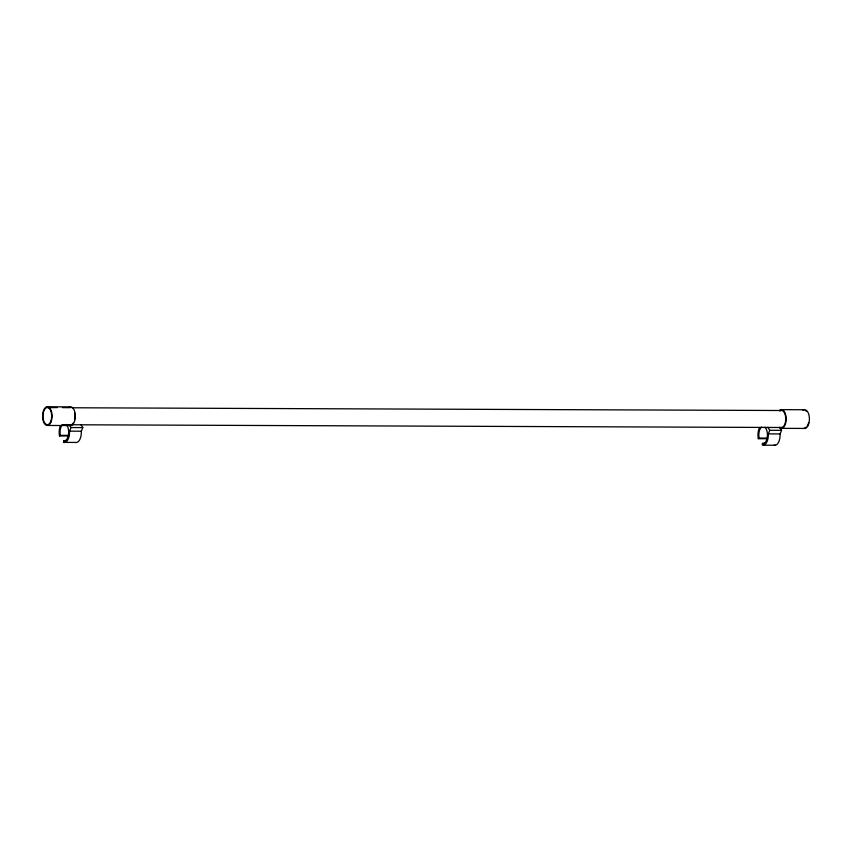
<?xml version="1.0" encoding="UTF-8"?>
<svg xmlns="http://www.w3.org/2000/svg" width="852" height="852" viewBox="0 0 852 852"><rect width="100%" height="100%" fill="white"/><g stroke="black" fill="none" stroke-linecap="round" stroke-linejoin="round"><path stroke-width="1.28" d="M80.908 424.573L82.793 427.608L81.323 431.208A10.256 5.187 -89.8 0 1 75.338 442.433L63.538 442.39L63.676 440.697A8.552 4.313 -89.8 0 0 68.501 434.669A8.552 4.313 -89.8 0 0 66.136 424.434M764.904 427.171A8.552 4.313 -89.8 0 1 767.269 437.395A8.552 4.313 -89.8 0 1 762.444 443.434L762.306 445.117A10.256 5.187 -89.8 0 0 768.291 433.892L769.761 430.292L767.876 427.257M63.538 442.39A10.256 5.187 -89.8 0 0 69.513 431.165L70.993 427.555L69.097 424.52M774.106 445.17A10.256 5.187 -89.8 0 0 780.091 433.934L781.561 430.335L779.676 427.299M60.343 425.819A10.256 5.187 -89.8 0 0 59.512 435.958L60.322 435.34L68.192 435.372M759.111 428.556A10.256 5.187 -89.8 0 0 758.291 438.684L759.089 438.066L766.96 438.098M46.849 406.766L70.098 406.862M780.943 409.652L804.192 409.748M48.021 407.618A8.605 4.345 -89.8 0 1 50.694 421.516A8.605 4.345 -89.8 0 1 43.26 419.216A8.605 4.345 -89.8 0 1 48.021 407.618L57.222 407.607M62.388 407.629L70.141 407.661M71.941 407.767L780.677 410.504M61.972 424.722L782.881 427.502M47.808 425.467L71.057 425.553M781.902 428.354L805.151 428.439M70.993 427.555L82.793 427.608M769.761 430.292L781.561 430.335M69.513 431.165L81.323 431.208M768.291 433.892L780.091 433.934M59.512 435.958L68.692 435.99M758.291 438.684L767.46 438.716M63.676 440.697L66.296 440.708M762.444 443.434L765.064 443.445M763.658 445.181L775.458 445.234M68.895 407.437A9.404 4.75 -89.8 0 1 75.327 416.436A9.404 4.75 -89.8 0 1 68.639 424.807M74.646 413.103A8.605 4.345 -89.8 0 1 74.55 419.685M73.123 423.156A8.605 4.345 -89.8 0 1 72.122 424.232M71.025 424.754A8.605 4.345 -89.8 0 1 69.885 424.701M759.089 438.066A8.552 4.313 -89.8 0 1 761.592 427.012M60.322 435.34A8.552 4.313 -89.8 0 1 61.834 425.35M802.989 410.323A9.404 4.75 -89.8 0 1 809.4 418.087A9.404 4.75 -89.8 0 1 803.915 428.386M779.729 410.238A9.404 4.75 -89.8 0 1 786.162 419.227A9.404 4.75 -89.8 0 1 779.473 427.597M779.878 410.983A8.605 4.345 -89.8 0 1 785.746 418.087A8.605 4.345 -89.8 0 1 780.72 427.502M805.364 410.6A8.605 4.345 -89.8 0 1 806.45 411.228M808.633 422.571A8.605 4.345 -89.8 0 1 807.217 426.043M806.216 427.118A8.605 4.345 -89.8 0 1 805.119 427.64M51.003 422.017A9.404 4.75 -89.8 0 0 48.085 406.83A9.404 4.75 -89.8 0 0 42.888 419.503A9.404 4.75 -89.8 0 0 51.003 422.017"/></g></svg>
